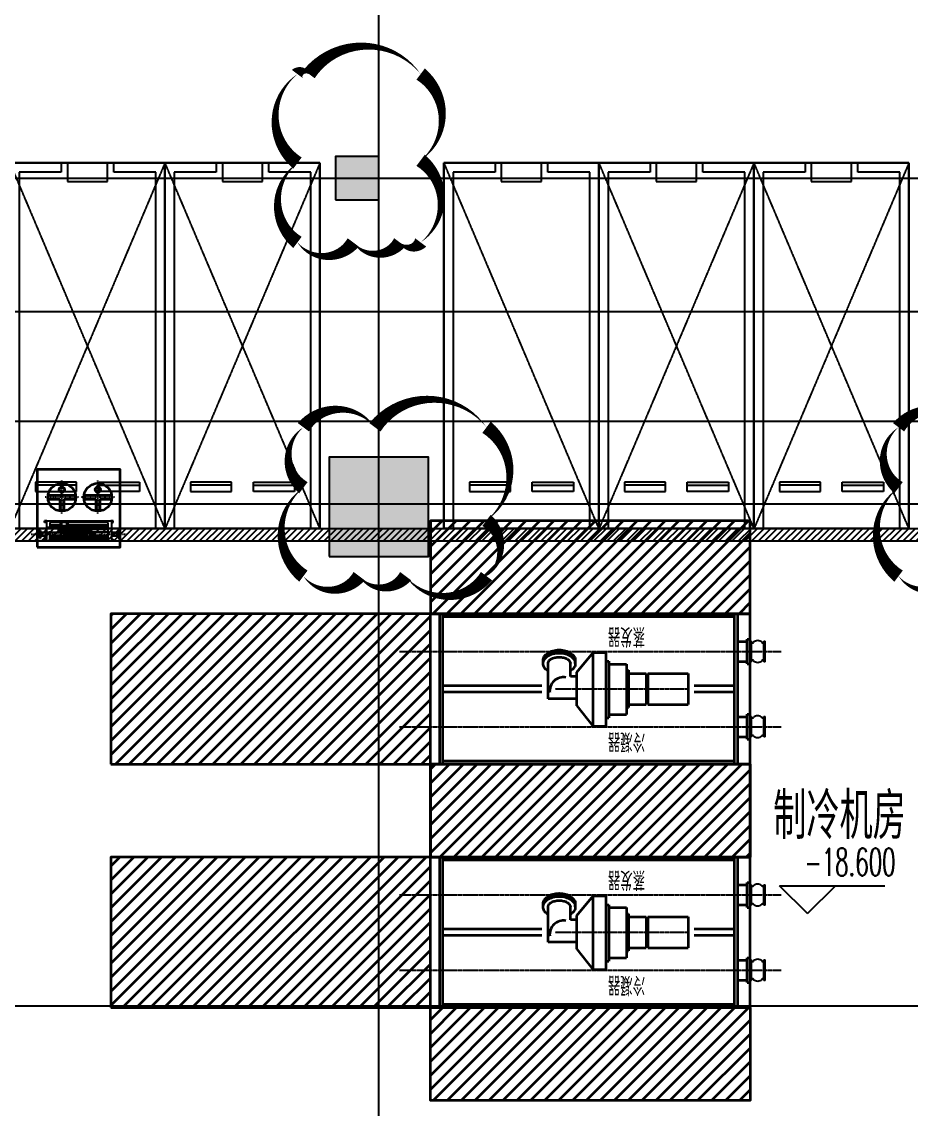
# Model space of a CAD drawing. Extents: x -12047294 to -5625356, y -1456591 to -622873.
# Drawn here: x -5766050 to -5751702, y -686239 to -668699 of the extents above; entities that cross this region are included whole.
import ezdxf

# ---------------------------------------------------------------- set-up
doc = ezdxf.new("R2010")
doc.units = 0
doc.header["$LTSCALE"] = 10
doc.header["$MEASUREMENT"] = 0
for name, pattern in [('CONTINOUS', [0]), ('DASH', [0.35, 0.25, -0.1]), ('DASHDOT', [1, 0.5, -0.25, 0, -0.25]), ('DOTE', [2.42, 2, -0.2, 0.02, -0.2])]:
    doc.linetypes.add(name, pattern=pattern)
for name, color, linetype in [('A-15-PKNG-普通车位', 162, 'Continuous'), ('A-15-PKNG-机械车位', 136, 'Continuous'), ('A-COLUMN', 10, 'Continuous'), ('A-DIMELVE', 3, 'Continuous'), ('A-FireH', 6, 'Continuous'), ('A-TextRoom', 7, 'Continuous'), ('A-TEXTROOM-报建', 210, 'Continuous'), ('A-TK', 7, 'Continuous'), ('A-WALL', 2, 'Continuous'), ('DOTE', 9, 'DOTE'), ('M-AREA', 156, 'Continuous'), ('M-W-EQUIP-MID', 156, 'DASHDOT'), ('PUB_HATCH', 252, 'Continuous')]:
    doc.layers.add(name, color=color, linetype=linetype)
doc.layers.add('A-本次修改', color=6, linetype='Continuous', plot=False)
for name, color, linetype, lineweight in [('M-W-ACCERY', 156, 'Continuous', 25), ('M-W-EQUIP', 156, 'Continuous', 35), ('M-W-EQUIP-OTH', 156, 'CONTINOUS', 25), ('M-W-TEXT', 156, 'Continuous', 0)]:
    doc.layers.add(name, color=color, linetype=linetype, lineweight=lineweight)
doc.styles.add('_TCH_DIM', font='tjromans.shx', dxfattribs={"width": 0.8, "bigfont": 'tjhztxt.shx'})
doc.styles.add('K-HZ', font='tj-romans1.shx', dxfattribs={"width": 0.7, "bigfont": 'tj-hztxt1.shx'})
doc.styles.add('注解汉字', font='tjromans.shx', dxfattribs={"width": 0.75, "bigfont": 'tjhztxt.shx'})

# ---------------------------------------------------------------- blocks, each defined once
blk = doc.blocks.new('二层机械车库')
at = {"layer": 'A-15-PKNG-机械车位'}
for p, q in [((0, -100), (0, -7600)), ((0, -100), (5900, -100)), ((0, -2600), (0, -100)), ((5900, -100), (0, -100)), ((5900, -100), (5900, -2600)), ((5900, -7600), (5900, -100)), ((5750, -250), (0, -250)), ((5750, -925), (5750, -250)), ((750, -510), (600, -510)), ((600, -510), (600, -1175)), ((700, -1175), (700, -510)), ((750, -1175), (750, -510)), ((5900, -1025), (5600, -1025)), ((5600, -1025), (5600, -1675)), ((5900, -925), (5750, -925)), ((5900, -1675), (5900, -1025)), ((600, -1175), (750, -1175)), ((600, -2190), (600, -1525)), ((600, -1525), (750, -1525)), ((700, -1525), (700, -2190)), ((750, -1525), (750, -2190)), ((5600, -1675), (5900, -1675)), ((5750, -2450), (5750, -1775)), ((5750, -1775), (5900, -1775)), ((750, -2190), (600, -2190)), ((0, -2450), (5750, -2450)), ((0, -2600), (5900, -2600)), ((0, -5100), (0, -2600)), ((5900, -2600), (0, -2600)), ((5900, -2600), (5900, -5100)), ((5750, -2750), (0, -2750)), ((5750, -3425), (5750, -2750)), ((750, -3010), (600, -3010)), ((600, -3010), (600, -3675)), ((700, -3675), (700, -3010)), ((750, -3675), (750, -3010)), ((5900, -3425), (5750, -3425)), ((600, -3675), (750, -3675)), ((5900, -3525), (5600, -3525)), ((5600, -3525), (5600, -4175)), ((5900, -4175), (5900, -3525)), ((600, -4690), (600, -4025)), ((600, -4025), (750, -4025)), ((700, -4025), (700, -4690)), ((750, -4025), (750, -4690)), ((5600, -4175), (5900, -4175)), ((5750, -4950), (5750, -4275)), ((5750, -4275), (5900, -4275)), ((750, -4690), (600, -4690)), ((0, -4950), (5750, -4950)), ((0, -5100), (5900, -5100)), ((0, -7600), (0, -5100)), ((5900, -5100), (0, -5100)), ((5750, -5250), (0, -5250)), ((5750, -5925), (5750, -5250)), ((5900, -5100), (5900, -7600)), ((750, -5510), (600, -5510)), ((600, -5510), (600, -6175)), ((700, -6175), (700, -5510)), ((750, -6175), (750, -5510)), ((5900, -5925), (5750, -5925)), ((5900, -6025), (5600, -6025)), ((5600, -6025), (5600, -6675)), ((5900, -6675), (5900, -6025)), ((600, -6175), (750, -6175)), ((600, -7190), (600, -6525)), ((600, -6525), (750, -6525)), ((700, -6525), (700, -7190)), ((750, -6525), (750, -7190)), ((5600, -6675), (5900, -6675)), ((5750, -7450), (5750, -6775)), ((5750, -6775), (5900, -6775)), ((750, -7190), (600, -7190)), ((0, -7450), (5750, -7450)), ((0, -7600), (5900, -7600)), ((5900, -7600), (0, -7600))]:
    blk.add_line(p, q, dxfattribs=at)
at = {"layer": 'A-15-PKNG-机械车位', "linetype": 'DASH'}
for p, q in [((0, -2600), (5900, -100)), ((0, -5100), (5900, -2600)), ((5900, -5100), (0, -2600)), ((0, -7600), (5900, -5100)), ((5900, -7600), (0, -5100))]:
    blk.add_line(p, q, dxfattribs=at)
blk = doc.blocks.new('dFASDWA$Wfdf3')
at = {"layer": 'A-15-PKNG-机械车位', "rotation": 90}
for p in [(2118861, 58500), (2128361, 58500)]:
    blk.add_blockref('二层机械车库', p, dxfattribs=at)
blk = doc.blocks.new('KXT-300')
at = {"layer": 'M-W-ACCERY'}
for p, q in [((0, 165), (0, -165)), ((0, 165), (21, 165)), ((21, 165), (21, -165)), ((224, 165), (224, -165)), ((224, 165), (245, 165)), ((245, 165), (245, -165)), ((21, -165), (0, -165)), ((245, -165), (224, -165))]:
    blk.add_line(p, q, dxfattribs=at)
for centre, radius, start, end in [((122, 80), 96.3, 43.6066, 136.3934), ((40, 159), 18.5, 182.7366, 317.7606), ((205, 159), 18.5, 222.2394, 357.2634), ((40, -159), 18.5, 42.2394, 177.2634), ((122, -80), 96.3, 223.6066, 316.3934), ((205, -159), 18.5, 2.7366, 137.7606)]:
    blk.add_arc(centre, radius, start, end, dxfattribs=at)
blk = doc.blocks.new('19XL1000RT')
at = {"layer": 'M-W-EQUIP'}
for p, q in [((0, 2426), (0, 0)), ((0, 2426), (5156, 2426)), ((200, 2426), (200, 0)), ((250, 2426), (250, 0)), ((250, 2376), (4956, 2376)), ((4956, 2426), (4956, 0)), ((5006, 2426), (5006, 0)), ((5156, 2426), (5156, 0)), ((50, 2023), (0, 2023)), ((50, 2023), (50, 1623)), ((200, 1985), (50, 1985)), ((2326, 627), (2326, 1819)), ((2326, 1819), (2533, 1819)), ((2793, 1486), (2533, 1819)), ((2533, 1819), (2533, 627)), ((50, 1623), (0, 1623)), ((200, 1661), (50, 1661)), ((1993, 813), (1993, 1626)), ((2280, 1626), (1993, 1626)), ((2280, 767), (2280, 1679)), ((2326, 1679), (2280, 1679)), ((1000, 963), (1000, 1463)), ((1649, 1463), (1000, 1463)), ((1649, 963), (1649, 1463)), ((1679, 963), (1679, 1463)), ((1960, 1463), (1679, 1463)), ((1960, 913), (1960, 1513)), ((1993, 1513), (1960, 1513)), ((2793, 1486), (2793, 943)), ((250, 1263), (900, 1263)), ((2793, 1373), (3259, 1373)), ((3259, 1373), (3259, 804)), ((3359, 1263), (4956, 1263)), ((250, 1163), (900, 1163)), ((3359, 1163), (4956, 1163)), ((1649, 963), (1000, 963)), ((1960, 963), (1679, 963)), ((1993, 913), (1960, 913)), ((2793, 943), (2533, 627)), ((2793, 1013), (2899, 1013)), ((2899, 1013), (2899, 804)), ((50, 810), (0, 810)), ((50, 810), (50, 410)), ((200, 772), (50, 772)), ((2280, 813), (1993, 813)), ((2326, 767), (2280, 767)), ((2819, 804), (2819, 754)), ((3339, 804), (3339, 754)), ((2533, 627), (2326, 627)), ((50, 410), (0, 410)), ((200, 448), (50, 448)), ((0, 0), (5156, 0)), ((250, 50), (4956, 50))]:
    blk.add_line(p, q, dxfattribs=at)
for points in [[(3339, 804, -0.142498), (3322, 743, -0.10717), (3263, 684, -0.078639), (3183, 648, -0.06601), (3079, 634, -0.06601), (2976, 648, -0.078639), (2896, 684, -0.10717), (2837, 743, -0.142498), (2819, 804, -0.142498), (2837, 865, -0.10717), (2896, 924, -0.004081), (2899, 926)], [(3259, 926, -0.004081), (3263, 924, -0.10717), (3322, 865, -0.142498), (3339, 804)], [(3339, 777, -0.142498), (3322, 716, -0.10717), (3263, 657, -0.078639), (3183, 621, -0.06601), (3079, 607, -0.06601), (2976, 621, -0.078639), (2896, 657, -0.10717), (2837, 716, -0.142498), (2819, 777)], [(3339, 754, -0.142498), (3322, 693, -0.10717), (3263, 634, -0.078639), (3183, 598, -0.06601), (3079, 584, -0.06601), (2976, 598, -0.078639), (2896, 634, -0.10717), (2837, 693, -0.142498), (2819, 754)], [(3259, 804, -0.156057), (3248, 767, -0.106682), (3207, 730, -0.072682), (3152, 708, -0.059125), (3079, 699, -0.059125), (3007, 708, -0.072682), (2952, 730, -0.106682), (2911, 767, -0.156057), (2899, 804)]]:
    blk.add_lwpolyline(points, format="xyb", dxfattribs=at)
blk.add_arc((3007, 1251), 227, 261.2852, 5.6781, dxfattribs=at)
at = {"layer": 'M-W-EQUIP-MID'}
for p, q in [((5656, 1823), (-500, 1823)), ((3146, 1213), (1000, 1213)), ((5656, 610), (-500, 610))]:
    blk.add_line(p, q, dxfattribs=at)
at = {"layer": 'M-W-ACCERY'}
for p in [(-245, 1823), (-245, 610)]:
    blk.add_blockref('KXT-300', p, dxfattribs=at)
at = {"layer": 'M-W-TEXT', "style": 'K-HZ', "width": 0.7}
for tag, p in [('冷凝器', (1695, 1912)), ('蒸发器', (1695, 217))]:
    blk.add_attdef(tag, p, '', height=300, dxfattribs=at)
blk = doc.blocks.new('A$C77F422FE')
at = {"layer": 'M-W-EQUIP'}
h = blk.add_hatch(dxfattribs=at)
h.set_pattern_fill('ANSI31', color=256, scale=50, angle=14.4696)
h.set_pattern_definition([(45, (-343241.1, -309933.51), (-112.2532, 112.2532), [])])
h.paths.add_polyline_path([(5156, 1213), (0, 1213), (0, 2713), (5156, 2713)])
h.paths.add_polyline_path([(10312, 1213), (5156, 1213), (5156, -1213), (10312, -1213)])
h.paths.add_polyline_path([(5156, -1213), (0, -1213), (0, -2713), (5156, -2713)])
for points in [[(5156, 1213), (0, 1213), (0, 2713), (5156, 2713)], [(10312, 1213), (5156, 1213), (5156, -1213), (10312, -1213)], [(5156, -1213), (0, -1213), (0, -2713), (5156, -2713)]]:
    blk.add_lwpolyline(points, close=True, dxfattribs=at)
blk.add_blockref('19XL1000RT', (0, -1213), dxfattribs=at).add_auto_attribs({'冷凝器': '冷凝器', '蒸发器': '蒸发器'})
blk = doc.blocks.new('SCIII-TRASAR02')
at = {"layer": 'M-W-EQUIP'}
for p, q in [((352, 931), (353, 933)), ((356, 930), (352, 931)), ((352, 928), (352, 930)), ((352, 930), (356, 930)), ((356, 928), (352, 928)), ((352, 925), (352, 927)), ((352, 927), (356, 927)), ((352, 924), (356, 925)), ((356, 925), (352, 925)), ((352, 922), (352, 924)), ((356, 923), (352, 922)), ((353, 920), (352, 922)), ((352, 922), (356, 922)), ((353, 936), (354, 938)), ((353, 934), (353, 936)), ((353, 936), (357, 935)), ((357, 935), (353, 936)), ((357, 933), (353, 934)), ((353, 933), (357, 932)), ((353, 919), (357, 920)), ((357, 920), (353, 920)), ((353, 917), (353, 919)), ((357, 918), (353, 917)), ((353, 916), (357, 917)), ((354, 914), (353, 916)), ((354, 939), (355, 941)), ((358, 938), (354, 939)), ((354, 938), (358, 937)), ((354, 913), (358, 915)), ((358, 915), (354, 914)), ((355, 911), (354, 913)), ((355, 942), (356, 944)), ((359, 940), (355, 942)), ((355, 941), (358, 940)), ((358, 913), (355, 911)), ((355, 911), (359, 912)), ((356, 909), (355, 911)), ((356, 945), (357, 946)), ((360, 943), (356, 945)), ((356, 944), (359, 942)), ((356, 908), (360, 910)), ((359, 910), (356, 909)), ((357, 906), (356, 908)), ((357, 947), (358, 949)), ((361, 945), (357, 947)), ((357, 946), (360, 945)), ((360, 908), (357, 906)), ((357, 905), (361, 907)), ((358, 904), (357, 905)), ((358, 950), (360, 951)), ((362, 947), (358, 950)), ((358, 949), (362, 947)), ((362, 906), (358, 904)), ((358, 903), (362, 905)), ((360, 901), (358, 903)), ((360, 952), (361, 954)), ((363, 949), (360, 952)), ((360, 951), (363, 949)), ((360, 901), (363, 903)), ((363, 903), (360, 901)), ((361, 899), (360, 901)), ((361, 954), (365, 951)), ((365, 901), (361, 899)), ((362, 954), (363, 956)), ((365, 952), (362, 954)), ((362, 898), (365, 901)), ((363, 897), (362, 898)), ((363, 956), (366, 953)), ((366, 899), (363, 897)), ((364, 956), (365, 958)), ((367, 954), (364, 956)), ((364, 896), (367, 899)), ((365, 895), (364, 896)), ((365, 958), (367, 960)), ((365, 958), (368, 955)), ((368, 955), (365, 958)), ((368, 898), (365, 895)), ((365, 894), (368, 897)), ((367, 893), (365, 894)), ((367, 960), (370, 957)), ((370, 896), (367, 893)), ((368, 960), (369, 962)), ((370, 957), (368, 960)), ((368, 892), (370, 895)), ((369, 891), (368, 892)), ((369, 962), (372, 958)), ((372, 894), (369, 891)), ((370, 962), (371, 963)), ((372, 959), (370, 962)), ((370, 890), (372, 894)), ((371, 889), (370, 890)), ((371, 963), (374, 960)), ((374, 893), (371, 889)), ((372, 964), (374, 965)), ((374, 960), (372, 964)), ((372, 889), (374, 892)), ((374, 888), (372, 889)), ((374, 965), (376, 966)), ((374, 965), (376, 961)), ((376, 962), (374, 965)), ((374, 887), (376, 891)), ((376, 891), (374, 888)), ((376, 886), (374, 887)), ((376, 966), (378, 963)), ((378, 890), (376, 886)), ((379, 963), (377, 967)), ((377, 967), (379, 967)), ((377, 886), (379, 890)), ((379, 885), (377, 886)), ((379, 967), (381, 964)), ((381, 889), (379, 885)), ((381, 964), (380, 968)), ((380, 968), (381, 968)), ((380, 885), (381, 889)), ((381, 884), (380, 885)), ((381, 968), (383, 965)), ((383, 888), (381, 884)), ((383, 965), (382, 969)), ((382, 969), (384, 969)), ((382, 884), (383, 888)), ((384, 883), (382, 884)), ((384, 969), (385, 965)), ((385, 887), (384, 883)), ((386, 966), (385, 970)), ((385, 970), (387, 970)), ((385, 883), (386, 887)), ((387, 882), (385, 883)), ((387, 970), (388, 966)), ((388, 886), (387, 882)), ((388, 970), (390, 971)), ((388, 966), (388, 970)), ((388, 882), (388, 886)), ((390, 882), (388, 882)), ((390, 971), (390, 967)), ((391, 967), (390, 971)), ((390, 971), (392, 971)), ((390, 882), (391, 886)), ((390, 886), (390, 882)), ((392, 881), (390, 882)), ((392, 971), (393, 967)), ((393, 886), (392, 881)), ((393, 967), (393, 971)), ((393, 971), (395, 971)), ((393, 881), (393, 886)), ((395, 881), (393, 881)), ((395, 971), (395, 967)), ((395, 885), (395, 881)), ((396, 971), (398, 971)), ((396, 967), (396, 971)), ((396, 881), (396, 885)), ((398, 881), (396, 881)), ((398, 971), (398, 967)), ((398, 885), (398, 881)), ((399, 967), (399, 971)), ((399, 971), (401, 971)), ((399, 881), (399, 885)), ((401, 881), (399, 881)), ((401, 971), (401, 967)), ((401, 967), (402, 971)), ((402, 881), (401, 886)), ((401, 886), (401, 881)), ((402, 971), (404, 971)), ((404, 882), (402, 881)), ((404, 971), (403, 967)), ((403, 886), (404, 882)), ((404, 967), (404, 971)), ((404, 971), (406, 970)), ((404, 882), (404, 886)), ((406, 882), (404, 882)), ((406, 970), (406, 966)), ((406, 966), (407, 970)), ((407, 882), (406, 886)), ((406, 886), (406, 882)), ((407, 970), (409, 970)), ((409, 883), (407, 882)), ((409, 970), (408, 966)), ((408, 887), (409, 883)), ((409, 965), (410, 969)), ((410, 883), (409, 887)), ((410, 969), (412, 969)), ((412, 884), (410, 883)), ((412, 969), (411, 965)), ((411, 965), (413, 968)), ((413, 884), (411, 888)), ((411, 888), (412, 884)), ((413, 968), (415, 968)), ((415, 968), (413, 964)), ((413, 889), (415, 885)), ((415, 885), (413, 884)), ((414, 964), (415, 967)), ((415, 885), (414, 889)), ((415, 967), (417, 967)), ((417, 967), (415, 963)), ((415, 890), (417, 886)), ((417, 886), (415, 885)), ((416, 963), (418, 966)), ((418, 886), (416, 890)), ((418, 966), (420, 965)), ((420, 965), (418, 962)), ((418, 961), (420, 965)), ((420, 888), (418, 891)), ((418, 891), (420, 887)), ((420, 887), (418, 886)), ((420, 965), (422, 964)), ((422, 964), (420, 960)), ((420, 960), (423, 963)), ((423, 889), (420, 893)), ((420, 892), (422, 889)), ((422, 889), (420, 888)), ((424, 962), (422, 959)), ((422, 958), (425, 962)), ((425, 891), (422, 894)), ((422, 894), (424, 890)), ((423, 963), (424, 962)), ((424, 890), (423, 889)), ((427, 960), (424, 957)), ((424, 957), (427, 960)), ((427, 893), (424, 896)), ((424, 895), (427, 892)), ((425, 962), (427, 960)), ((427, 892), (425, 891)), ((429, 958), (426, 955)), ((426, 955), (429, 958)), ((429, 895), (426, 898)), ((426, 897), (429, 894)), ((427, 960), (429, 958)), ((429, 894), (427, 893)), ((431, 956), (428, 954)), ((428, 953), (431, 956)), ((431, 897), (428, 899)), ((428, 899), (431, 896)), ((429, 958), (431, 956)), ((432, 954), (429, 952)), ((429, 901), (432, 898)), ((431, 896), (429, 895)), ((430, 951), (433, 954)), ((433, 899), (430, 901)), ((431, 956), (432, 954)), ((434, 952), (431, 949)), ((431, 949), (434, 951)), ((434, 901), (431, 903)), ((431, 903), (434, 901)), ((432, 898), (431, 897)), ((436, 950), (432, 947)), ((432, 947), (436, 949)), ((436, 904), (432, 906)), ((432, 905), (436, 903)), ((433, 954), (434, 952)), ((437, 947), (433, 945)), ((433, 907), (437, 905)), ((434, 901), (433, 899)), ((434, 951), (436, 950)), ((434, 945), (437, 946)), ((438, 945), (434, 943)), ((434, 910), (438, 908)), ((437, 906), (434, 908)), ((436, 903), (434, 901)), ((435, 942), (438, 944)), ((439, 942), (435, 940)), ((435, 912), (439, 911)), ((438, 909), (435, 910)), ((436, 949), (437, 947)), ((436, 940), (440, 941)), ((440, 939), (436, 938)), ((436, 937), (440, 938)), ((440, 914), (436, 915)), ((436, 915), (440, 913)), ((440, 911), (436, 913)), ((437, 905), (436, 904)), ((437, 946), (438, 945)), ((441, 936), (437, 935)), ((437, 935), (441, 936)), ((441, 934), (437, 933)), ((437, 932), (442, 933)), ((442, 920), (437, 920)), ((437, 920), (441, 919)), ((441, 917), (437, 918)), ((437, 917), (441, 916)), ((438, 908), (437, 906)), ((438, 944), (439, 942)), ((442, 931), (438, 930)), ((438, 930), (442, 930)), ((442, 928), (438, 928)), ((438, 927), (442, 927)), ((442, 925), (438, 925)), ((438, 925), (442, 924)), ((442, 922), (438, 923)), ((438, 922), (442, 922)), ((439, 911), (438, 909)), ((440, 941), (440, 939)), ((440, 938), (441, 936)), ((441, 916), (440, 914)), ((440, 913), (440, 911)), ((441, 936), (441, 934)), ((441, 919), (441, 917)), ((442, 933), (442, 931)), ((442, 930), (442, 928)), ((442, 927), (442, 925)), ((442, 924), (442, 922)), ((442, 922), (442, 920)), ((932, 930), (932, 928)), ((937, 930), (932, 930)), ((932, 928), (936, 928)), ((932, 927), (932, 925)), ((936, 927), (932, 927)), ((936, 925), (932, 924)), ((932, 925), (936, 925)), ((932, 924), (932, 922)), ((932, 922), (937, 923)), ((933, 936), (933, 934)), ((937, 935), (933, 936)), ((933, 934), (937, 933)), ((933, 933), (933, 931)), ((937, 932), (933, 933)), ((933, 931), (937, 930)), ((933, 922), (933, 920)), ((937, 922), (933, 922)), ((937, 920), (933, 919)), ((933, 920), (937, 920)), ((933, 919), (933, 917)), ((933, 917), (937, 918)), ((935, 941), (934, 939)), ((934, 939), (938, 938)), ((934, 938), (934, 936)), ((938, 937), (934, 938)), ((934, 936), (937, 935)), ((937, 917), (934, 916)), ((934, 916), (934, 914)), ((938, 915), (934, 913)), ((934, 914), (938, 915)), ((934, 913), (935, 911)), ((936, 944), (935, 942)), ((935, 942), (939, 940)), ((939, 940), (935, 941)), ((935, 911), (939, 913)), ((939, 912), (935, 911)), ((935, 911), (936, 909)), ((937, 946), (936, 945)), ((936, 945), (940, 943)), ((940, 942), (936, 944)), ((940, 910), (936, 908)), ((936, 909), (940, 910)), ((936, 908), (937, 906)), ((938, 949), (937, 947)), ((937, 947), (941, 945)), ((941, 945), (937, 946)), ((937, 906), (941, 908)), ((941, 907), (937, 905)), ((937, 905), (938, 904)), ((942, 947), (938, 949)), ((938, 904), (942, 906)), ((940, 951), (939, 950)), ((939, 950), (942, 947)), ((942, 905), (939, 903)), ((939, 903), (940, 901)), ((942, 954), (940, 952)), ((940, 952), (944, 949)), ((943, 949), (940, 951)), ((944, 903), (940, 901)), ((940, 901), (943, 903)), ((940, 901), (942, 899)), ((943, 956), (942, 954)), ((945, 951), (942, 954)), ((942, 954), (945, 952)), ((945, 901), (942, 898)), ((942, 899), (945, 901)), ((942, 898), (943, 897)), ((946, 953), (943, 956)), ((943, 897), (946, 899)), ((945, 958), (944, 956)), ((944, 956), (947, 954)), ((947, 899), (944, 896)), ((944, 896), (945, 895)), ((948, 955), (945, 958)), ((945, 895), (948, 898)), ((947, 960), (946, 958)), ((946, 958), (949, 955)), ((949, 897), (946, 894)), ((946, 894), (947, 893)), ((950, 957), (947, 960)), ((947, 893), (950, 896)), ((949, 962), (948, 960)), ((948, 960), (950, 957)), ((950, 895), (948, 892)), ((948, 892), (949, 891)), ((952, 958), (949, 962)), ((949, 891), (952, 894)), ((952, 963), (950, 962)), ((950, 962), (952, 959)), ((952, 894), (950, 890)), ((950, 890), (952, 889)), ((954, 965), (952, 964)), ((952, 964), (955, 960)), ((954, 960), (952, 963)), ((952, 889), (954, 893)), ((955, 892), (952, 889)), ((952, 889), (954, 888)), ((956, 961), (954, 965)), ((954, 888), (956, 891)), ((957, 966), (955, 965)), ((955, 965), (957, 962)), ((957, 891), (955, 887)), ((955, 887), (957, 886)), ((957, 967), (959, 963)), ((959, 967), (957, 967)), ((959, 963), (957, 966)), ((959, 890), (957, 886)), ((957, 886), (959, 890)), ((957, 886), (959, 885)), ((961, 964), (959, 967)), ((959, 885), (961, 889)), ((960, 968), (961, 964)), ((962, 968), (960, 968)), ((961, 889), (960, 885)), ((960, 885), (962, 884)), ((962, 969), (964, 965)), ((964, 969), (962, 969)), ((963, 965), (962, 968)), ((964, 888), (962, 884)), ((962, 884), (963, 888)), ((962, 884), (964, 883)), ((966, 965), (964, 969)), ((964, 883), (966, 887)), ((965, 970), (966, 966)), ((967, 970), (965, 970)), ((966, 887), (965, 883)), ((965, 883), (967, 882)), ((968, 966), (967, 970)), ((967, 882), (968, 886)), ((970, 971), (968, 970)), ((968, 970), (969, 966)), ((969, 886), (968, 882)), ((968, 882), (970, 882)), ((971, 967), (970, 971)), ((970, 882), (971, 886)), ((971, 971), (971, 967)), ((973, 971), (971, 971)), ((971, 886), (971, 882)), ((971, 882), (973, 881)), ((973, 967), (973, 971)), ((973, 971), (974, 967)), ((976, 971), (973, 971)), ((974, 886), (973, 881)), ((973, 881), (973, 886)), ((973, 881), (976, 881)), ((978, 971), (976, 971)), ((976, 971), (976, 967)), ((976, 967), (976, 971)), ((976, 885), (976, 881)), ((976, 881), (976, 885)), ((976, 881), (978, 881)), ((978, 967), (978, 971)), ((978, 881), (978, 885)), ((979, 971), (979, 967)), ((981, 971), (979, 971)), ((979, 885), (979, 881)), ((979, 881), (981, 881)), ((981, 967), (981, 971)), ((982, 971), (981, 967)), ((981, 886), (982, 881)), ((981, 881), (981, 886)), ((984, 971), (982, 971)), ((982, 881), (984, 882)), ((983, 967), (984, 971)), ((984, 882), (983, 886)), ((985, 971), (984, 967)), ((984, 886), (985, 882)), ((987, 970), (985, 971)), ((985, 882), (987, 882)), ((986, 966), (987, 970)), ((987, 882), (986, 886)), ((988, 970), (987, 966)), ((987, 886), (988, 882)), ((990, 970), (988, 970)), ((988, 882), (990, 883)), ((989, 966), (990, 970)), ((990, 969), (989, 965)), ((989, 887), (990, 883)), ((990, 883), (989, 887)), ((992, 969), (990, 969)), ((990, 883), (992, 884)), ((991, 965), (992, 969)), ((993, 968), (991, 965)), ((991, 888), (993, 884)), ((992, 884), (991, 888)), ((995, 968), (993, 968)), ((993, 964), (995, 968)), ((995, 885), (993, 889)), ((993, 884), (995, 885)), ((996, 967), (994, 964)), ((994, 889), (996, 885)), ((997, 967), (996, 967)), ((996, 963), (997, 967)), ((998, 966), (996, 963)), ((996, 890), (998, 886)), ((997, 886), (996, 890)), ((996, 885), (997, 886)), ((1000, 965), (998, 966)), ((998, 962), (1000, 965)), ((1001, 965), (998, 961)), ((998, 891), (1001, 888)), ((1000, 887), (998, 891)), ((998, 886), (1000, 887)), ((1000, 960), (1002, 964)), ((1002, 889), (1000, 892)), ((1002, 964), (1001, 965)), ((1003, 963), (1001, 960)), ((1001, 893), (1003, 889)), ((1001, 888), (1002, 889)), ((1002, 959), (1005, 962)), ((1005, 890), (1002, 894)), ((1005, 962), (1003, 963)), ((1005, 962), (1003, 958)), ((1003, 894), (1005, 891)), ((1003, 889), (1005, 890)), ((1004, 957), (1007, 960)), ((1007, 892), (1004, 895)), ((1007, 960), (1005, 962)), ((1007, 960), (1005, 957)), ((1005, 896), (1007, 893)), ((1005, 891), (1007, 892)), ((1006, 955), (1009, 958)), ((1009, 958), (1006, 955)), ((1006, 898), (1009, 895)), ((1009, 894), (1006, 897)), ((1009, 958), (1007, 960)), ((1007, 893), (1009, 894)), ((1008, 954), (1011, 956)), ((1011, 956), (1008, 953)), ((1008, 899), (1011, 897)), ((1011, 896), (1008, 899)), ((1011, 956), (1009, 958)), ((1009, 895), (1011, 896)), ((1010, 952), (1013, 954)), ((1013, 954), (1010, 951)), ((1010, 901), (1013, 899)), ((1013, 898), (1010, 901)), ((1013, 954), (1011, 956)), ((1011, 949), (1014, 952)), ((1015, 951), (1011, 949)), ((1011, 903), (1015, 901)), ((1014, 901), (1011, 903)), ((1011, 897), (1013, 898)), ((1012, 947), (1016, 950)), ((1016, 903), (1012, 905)), ((1014, 952), (1013, 954)), ((1016, 949), (1013, 947)), ((1013, 906), (1016, 904)), ((1013, 899), (1014, 901)), ((1014, 945), (1017, 947)), ((1018, 946), (1014, 945)), ((1014, 908), (1018, 906)), ((1017, 905), (1014, 907)), ((1016, 950), (1015, 951)), ((1015, 943), (1018, 945)), ((1019, 944), (1015, 942)), ((1015, 910), (1019, 909)), ((1018, 908), (1015, 910)), ((1015, 901), (1016, 903)), ((1017, 947), (1016, 949)), ((1016, 940), (1020, 942)), ((1020, 941), (1016, 940)), ((1016, 913), (1020, 911)), ((1020, 911), (1016, 912)), ((1016, 904), (1017, 905)), ((1017, 938), (1020, 939)), ((1021, 938), (1017, 937)), ((1017, 935), (1021, 936)), ((1021, 936), (1017, 935)), ((1017, 918), (1021, 917)), ((1021, 916), (1017, 917)), ((1017, 915), (1021, 914)), ((1020, 913), (1017, 915)), ((1018, 945), (1018, 946)), ((1018, 933), (1022, 934)), ((1022, 933), (1018, 932)), ((1018, 930), (1022, 931)), ((1022, 930), (1018, 930)), ((1018, 928), (1022, 928)), ((1022, 927), (1018, 927)), ((1018, 925), (1022, 925)), ((1022, 924), (1018, 925)), ((1018, 923), (1022, 922)), ((1022, 922), (1018, 922)), ((1018, 920), (1022, 920)), ((1022, 919), (1018, 920)), ((1018, 906), (1018, 908)), ((1020, 942), (1019, 944)), ((1019, 909), (1020, 911)), ((1020, 939), (1020, 941)), ((1020, 911), (1020, 913)), ((1021, 936), (1021, 938)), ((1022, 934), (1021, 936)), ((1021, 917), (1022, 919)), ((1021, 914), (1021, 916)), ((1022, 931), (1022, 933)), ((1022, 928), (1022, 930)), ((1022, 925), (1022, 927)), ((1022, 922), (1022, 924)), ((1022, 920), (1022, 922)), ((174, 834), (620, 834)), ((174, 772), (366, 772)), ((366, 772), (366, 581)), ((428, 772), (620, 772)), ((428, 772), (428, 581)), ((754, 834), (1200, 834)), ((754, 772), (947, 772)), ((947, 772), (947, 581)), ((1008, 772), (1200, 772)), ((1008, 772), (1008, 581))]:
    blk.add_line(p, q, dxfattribs=at)
blk.add_lwpolyline([(0, 0), (1340, 0), (1340, 1250), (0, 1250)], close=True, dxfattribs=at)
for centre, radius in [((397, 803), 225), ((397, 926), 40.9), ((977, 803), 225), ((977, 926), 40.9)]:
    blk.add_circle(centre, radius, dxfattribs=at)
at = {"layer": 'M-W-EQUIP-MID', "ltscale": 0.3}
for p, q in [((397, 533), (397, 1073)), ((977, 533), (977, 1073)), ((667, 804), (127, 804)), ((1247, 804), (707, 804)), ((-100, 205), (1440, 205))]:
    blk.add_line(p, q, dxfattribs=at)
at = {"layer": 'M-W-EQUIP-OTH', "ltscale": 0.5}
for p, q in [((115, 398), (115, 425)), ((153, 425), (115, 425)), ((153, 425), (115, 425)), ((148, 398), (115, 398)), ((148, 425), (148, 315)), ((153, 425), (1187, 425)), ((372, 398), (205, 398)), ((205, 398), (205, 315)), ((205, 360), (372, 360)), ((372, 425), (372, 315)), ((494, 425), (494, 315)), ((1140, 398), (494, 398)), ((494, 360), (1140, 360)), ((1140, 398), (1140, 100)), ((1187, 425), (1225, 425)), ((1225, 425), (1187, 425)), ((1197, 425), (1197, 100)), ((1197, 398), (1225, 398)), ((1225, 398), (1225, 425)), ((36, 266), (36, 144)), ((36, 266), (52, 266)), ((52, 266), (52, 144)), ((52, 242), (427, 242)), ((148, 176), (52, 176)), ((148, 315), (178, 315)), ((148, 315), (148, 215)), ((148, 242), (341, 242)), ((148, 215), (148, 100)), ((351, 315), (153, 315)), ((193, 242), (193, 232)), ((203, 242), (193, 242)), ((193, 232), (203, 232)), ((203, 232), (203, 242)), ((372, 333), (205, 333)), ((205, 127), (205, 242)), ((427, 176), (205, 176)), ((285, 242), (295, 242)), ((285, 232), (285, 242)), ((295, 232), (285, 232)), ((295, 242), (295, 232)), ((341, 242), (341, 315)), ((341, 265), (873, 265)), ((515, 242), (341, 242)), ((957, 315), (351, 315)), ((447, 215), (454, 215)), ((447, 215), (486, 215)), ((486, 176), (447, 176)), ((486, 242), (534, 242)), ((486, 150), (486, 242)), ((1140, 333), (494, 333)), ((496, 227), (496, 169)), ((544, 227), (496, 227)), ((502, 242), (502, 227)), ((829, 242), (502, 242)), ((515, 265), (687, 265)), ((538, 242), (538, 227)), ((544, 169), (544, 227)), ((553, 242), (553, 150)), ((553, 215), (808, 215)), ((808, 176), (553, 176)), ((824, 265), (744, 265)), ((808, 242), (808, 150)), ((817, 227), (865, 227)), ((817, 169), (817, 227)), ((823, 227), (823, 242)), ((859, 227), (823, 227)), ((1140, 242), (824, 242)), ((853, 242), (859, 242)), ((875, 242), (853, 242)), ((859, 242), (859, 227)), ((865, 227), (865, 169)), ((873, 265), (873, 315)), ((873, 290), (1140, 290)), ((875, 150), (875, 242)), ((875, 215), (911, 215)), ((911, 176), (875, 176)), ((1140, 176), (931, 176)), ((1140, 315), (957, 315)), ((1197, 242), (1307, 242)), ((1307, 176), (1197, 176)), ((1307, 266), (1324, 266)), ((1307, 266), (1307, 144)), ((1324, 266), (1324, 144)), ((36, 144), (52, 144)), ((115, 100), (115, 127)), ((148, 127), (115, 127)), ((153, 100), (115, 100)), ((153, 100), (1187, 100)), ((205, 150), (1140, 150)), ((1140, 127), (205, 127)), ((553, 150), (486, 150)), ((496, 169), (544, 169)), ((496, 169), (496, 150)), ((544, 169), (496, 169)), ((496, 150), (544, 150)), ((544, 150), (544, 169)), ((808, 150), (875, 150)), ((865, 169), (817, 169)), ((817, 169), (865, 169)), ((817, 150), (817, 169)), ((865, 150), (817, 150)), ((865, 169), (865, 150)), ((1187, 100), (1225, 100)), ((1197, 127), (1225, 127)), ((1225, 100), (1225, 127)), ((1307, 144), (1324, 144))]:
    blk.add_line(p, q, dxfattribs=at)
for points in [[(395, 402), (471, 402), (471, 340), (395, 340)], [(360, 279), (385, 279), (385, 301), (360, 301)], [(401, 265), (568, 265), (568, 301), (401, 301)], [(443, 202), (431, 202), (431, 190), (443, 190)], [(584, 279), (608, 279), (608, 301), (584, 301)], [(623, 265), (702, 265), (702, 305), (623, 305)], [(931, 150), (911, 150), (911, 242), (931, 242)], [(915, 202), (927, 202), (927, 190), (915, 190)]]:
    blk.add_lwpolyline(points, close=True, dxfattribs=at)
blk.add_lwpolyline([(427, 242), (427, 150), (447, 150), (447, 242)], dxfattribs=at)
for centre in [(134, 411), (1206, 411), (134, 113), (1206, 113)]:
    blk.add_circle(centre, 4.86, dxfattribs=at)
blk = doc.blocks.new('A$C50D712EB')
at = {"layer": 'M-AREA'}
blk.add_lwpolyline([(-9230, -9300), (19468, -9300), (19468, 2250), (-9230, 2250)], close=True, dxfattribs=at)
at = {"layer": 'M-W-EQUIP'}
blk.add_blockref('SCIII-TRASAR02', (-6342, 225), dxfattribs=at)
at = {"layer": 'M-W-EQUIP', "color": 252, "rotation": 180.0000000000496}
for p in [(5156, -2063), (5156, -5989)]:
    blk.add_blockref('A$C77F422FE', p, dxfattribs=at)
blk = doc.blocks.new('_FZH')
blk.add_lwpolyline([(-0.5, -0.5), (0.5, -0.5), (0.5, 0.5), (-0.5, 0.5)], close=True)
at = {"layer": 'PUB_HATCH'}
blk.add_solid([(-0.5, -0.5), (0.5, -0.5), (-0.5, 0.5), (0.5, 0.5)], dxfattribs=at)

msp = doc.modelspace()

# ---------------------------------------------------------------- hatches: boundary and pattern name
at = {"layer": 'A-FireH'}
h = msp.add_hatch(dxfattribs=at)
h.set_pattern_fill('普通砖', color=256, scale=30, style=0)
h.set_pattern_definition([(45, (-533914.12, 53.85), (-53.0330298, 53.0330298), [])])
h.paths.add_polyline_path([(-5769156.3, -677006.8), (-5769089.7, -677073.4), (-5734389.7, -677073.4), (-5734292, -676873.4), (-5769089.7, -676873.4)])
at = {"layer": 'A-TEXTROOM-报建'}
h = msp.add_hatch(dxfattribs=at)
h.set_pattern_fill('ANSI31', color=156, scale=300)
h.set_pattern_definition([(45, (6459.6, 7e-09), (-336.759605, 336.759605), [])])
edge = h.paths.add_edge_path(flags=16)
edge.add_arc((-5789890.1, -733372.9), 19800.3, 180.00002, 210.33182)
edge.add_line((-5806980, -743372.1), (-5798690.9, -743375))
edge.add_arc((-5798679.1, -768354), 24979, 71.82959, 90.02715, ccw=False)
edge.add_arc((-5798679.1, -768354), 24979, 46.40636, 71.82959, ccw=False)
edge.add_arc((-5761511.4, -729209.4), 29000, 226.55073, 235.72344)
edge.add_line((-5777843.9, -753173), (-5734626.5, -753172.4))
edge.add_line((-5734626.5, -753172.4), (-5734626.6, -742573))
edge.add_line((-5734626.6, -742573), (-5724090.3, -742573.2))
edge.add_line((-5724090.3, -742573.2), (-5724090.3, -706873))
edge.add_line((-5724090.3, -706873), (-5715090.4, -706873))
edge.add_line((-5715090.4, -706873), (-5715090.4, -697848.9))
edge.add_arc((-5806750.6, -701974.8), 91753, 2.577338, 4.963321)
edge.add_arc((-5757072.8, -697881.8), 41908, 5.26452, 17.9861)
edge.add_arc((-5817479.3, -718426.1), 105710, 18.467251, 21.437185)
edge.add_arc((-5747882, -689052.2), 30252, 17.82622, 40.55905)
edge.add_arc((-5746701.1, -686704.3), 27846.7, 38.4683, 72.82075)
edge.add_arc((-5793741.7, -821555.8), 170652.4, 71.1042, 72.756978)
edge.add_line((-5743156, -658573.2), (-5782091.3, -658573.2))
edge.add_line((-5782091.3, -658573.2), (-5782091.3, -664172.9))
edge.add_line((-5782091.3, -664172.9), (-5804290.4, -664172.9))
edge.add_line((-5804290.4, -664172.9), (-5804290.4, -680572.8))
edge.add_line((-5804290.4, -680572.8), (-5809690.4, -680572.8))
edge.add_line((-5809690.4, -680572.8), (-5809690.4, -733372.9))
h.paths.add_polyline_path([(-5821993.3, -644043.7), (-5678940.3, -644043.7), (-5678940.3, -767193.7), (-5821993.3, -767193.7)])

# ---------------------------------------------------------------- linework, layer by layer
at = {"layer": 'A-DIMELVE'}
for p, q in [((-5753375.5, -683083), (-5753825.5, -682633)), ((-5753825.5, -682633), (-5752130.3, -682633)), ((-5753375.5, -683083), (-5752925.5, -682633))]:
    msp.add_line(p, q, dxfattribs=at)
at = {"layer": 'A-WALL'}
for p, q in [((-5769089.7, -676873.4), (-5734292, -676873.4)), ((-5769089.7, -677073.4), (-5734389.7, -677073.4))]:
    msp.add_line(p, q, dxfattribs=at)
at = {"layer": 'A-本次修改', "color": 3}
for points in [[(-5761602.7, -669543, 0, 225, 0.5), (-5761602.7, -670978, 0, 225, 0.5), (-5761602.7, -672258.5, 0, 225, 0.5), (-5760702.7, -672258.5, 0, 225, 0.5), (-5759952.7, -672258.5, 0, 225, 0.5), (-5759615.7, -672258.5, 0, 225, 0.5), (-5759615.7, -670933.9, 0, 225, 0.5), (-5759615.7, -669543, 0, 225, 0.5), (-5761415.7, -669543, 0, 225, 0.5)], [(-5761507, -675239.5, 0, 225, 0.5), (-5761507, -676214.5, 0, 225, 0.5), (-5761507, -677641, 0, 225, 0.5), (-5760607, -677641, 0, 225, 0.5), (-5759857, -677641, 0, 225, 0.5), (-5758553, -677641, 0, 225, 0.5), (-5758553, -676741, 0, 225, 0.5), (-5758553, -675239.5, 0, 225, 0.5), (-5760353, -675239.5, 0, 225, 0.5)], [(-5751907, -675239.5, 0, 225, 0.5), (-5751907, -676214.5, 0, 225, 0.5), (-5751907, -677641, 0, 225, 0.5), (-5751007, -677641, 0, 225, 0.5), (-5750257, -677641, 0, 225, 0.5), (-5748953, -677641, 0, 225, 0.5), (-5748953, -676741, 0, 225, 0.5), (-5748953, -675239.5, 0, 225, 0.5), (-5750753, -675239.5, 0, 225, 0.5)]]:
    msp.add_lwpolyline(points, format="xyseb", close=True, dxfattribs=at)
at = {"layer": 'DOTE', "linetype": 'DOTE'}
for p, q in [((-5760289.7, -756448.6), (-5760289.7, -655372.8)), ((-5812892.3, -676473.4), (-5711892.7, -676473.4)), ((-5812892.3, -684573.4), (-5711892.7, -684573.4))]:
    msp.add_line(p, q, dxfattribs=at)
at = {"layer": 'DOTE'}
msp.add_line((-5812892.3, -671223.4), (-5711892.7, -671223.4), dxfattribs=at)
at = {"layer": 'DOTE', "color": 250, "linetype": 'DASH', "ltscale": 5}
msp.add_lwpolyline([(-5779889.7, -673373.4), (-5729889.7, -673373.4), (-5729889.7, -723273.4), (-5779889.7, -723273.4)], close=True, dxfattribs=at)

# ---------------------------------------------------------------- block references
msp.add_blockref('A$C50D712EB', (-5759457.7, -677396.4))
at = {"layer": 'A-15-PKNG-普通车位'}
msp.add_blockref('dFASDWA$Wfdf3', (-7887700.3, -735373.4), dxfattribs=at)
at = {"layer": 'A-COLUMN'}
for p, xscale, yscale, zscale in [((-5760639.7, -671223.4), 700, 700, 700), ((-5760289.7, -676523.4), 1600, 1600, 1600)]:
    msp.add_blockref('_FZH', p, dxfattribs=dict(at, xscale=xscale, yscale=yscale, zscale=zscale))

# ---------------------------------------------------------------- texts
at = {"layer": 'A-TextRoom', "style": '注解汉字', "width": 0.75}
msp.add_text('制冷机房', height=750, dxfattribs=at).set_placement((-5753927.9, -681883))
at = {"layer": 'A-TK', "style": '_TCH_DIM', "width": 0.564706}
msp.add_text('-18.600', height=446.25, dxfattribs=at).set_placement((-5753425.6, -682475.5))

doc.saveas('drawing.dxf')
